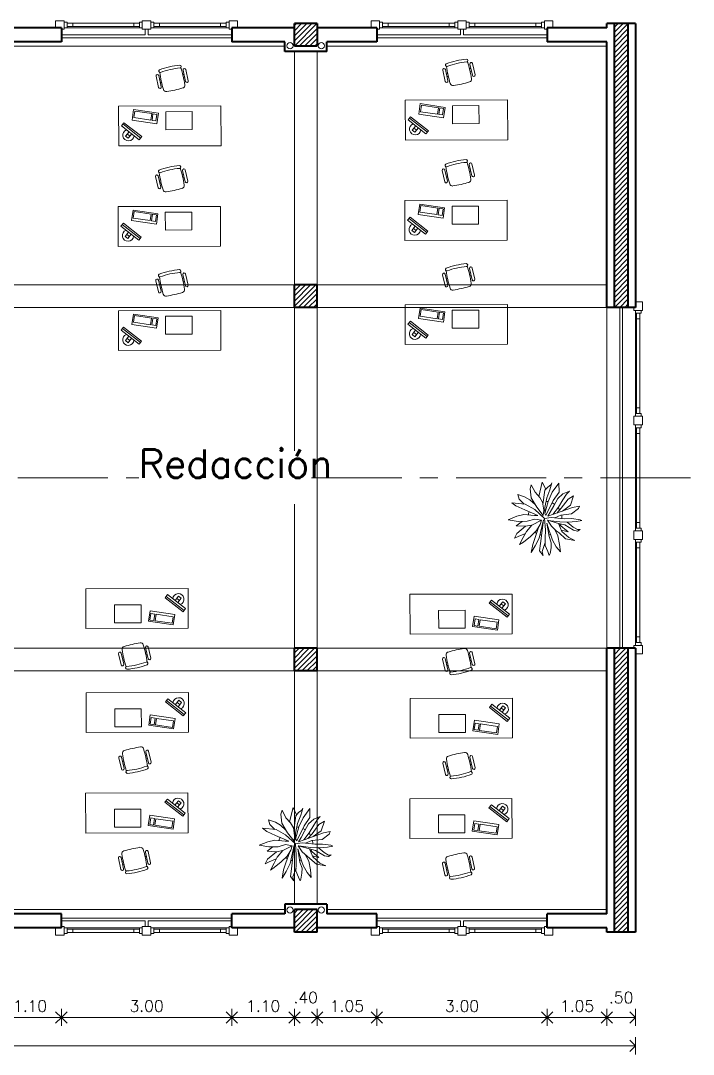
# Model space of a CAD drawing. Extents: x 1018 to 1352, y -109 to 175.
# Drawn here: x 1118.85 to 1130.68, y 111.06 to 129.26 of the extents above; entities that cross this region are included whole.
import ezdxf

# ---------------------------------------------------------------- set-up
doc = ezdxf.new("R2010")
doc.units = 0
doc.header["$LTSCALE"] = 0.5
doc.linetypes.add('CENTER', pattern=[50.8, 31.75, -6.35, 6.35, -6.35])
doc.layers.get('0').update_dxf_attribs({"linetype": 'CONTINUOUS'})
doc.layers.get('Defpoints').update_dxf_attribs({"linetype": 'CONTINUOUS'})
for name, color, linetype, lineweight in [('Acotaciones', 9, 'CONTINUOUS', 9), ('Carpintería', 55, 'CONTINUOUS', 20), ('Detalles .05', 243, 'CONTINUOUS', 5), ('Detalles 01', 8, 'CONTINUOUS', 9), ('Equipamiento movil', 33, 'CONTINUOUS', 9), ('Muros corte', 7, 'CONTINUOUS', 40), ('Tratamiento pisos', 251, 'CONTINUOUS', 9), ('Vidrios', 147, 'CONTINUOUS', 13)]:
    doc.layers.add(name, color=color, linetype=linetype, lineweight=lineweight)
doc.styles.add('Texto 2 mm', font='simplex.shx', dxfattribs={"height": 0.2})
doc.styles.add('Texto 5 mm', font='simplex.shx', dxfattribs={"height": 0.5})
doc.dimstyles.new('Primera línea', dxfattribs={"dimscale": 0, "dimtxt": 0.2, "dimasz": 0.2, "dimexe": 0.15, "dimexo": 0, "dimgap": 0.1, "dimtad": 1, "dimzin": 4, "dimdsep": 46, "dimtxsty": 'Texto 2 mm', "dimblk": 'OPEN90', "dimcen": 2.5, "dimclrd": 256, "dimclre": 256, "dimclrt": 256, "dimadec": 0, "dimazin": 0, "dimtfac": 1, "dimtmove": 2, "dimatfit": 3, "dimldrblk": 'OPEN90', "dimfxl": 1, "dimtolj": 1, "dimtzin": 0, "dimlwd": -1, "dimlwe": -1, "dimarcsym": 0})
doc.dimstyles.new('Segunda línea', dxfattribs={"dimscale": 0, "dimtxt": 0.2, "dimasz": 0.2, "dimexe": 0.15, "dimexo": 0.5, "dimgap": 0.1, "dimtad": 1, "dimzin": 4, "dimdsep": 46, "dimtxsty": 'Texto 2 mm', "dimblk": 'OPEN90', "dimcen": 2.5, "dimclrd": 256, "dimclre": 256, "dimclrt": 256, "dimadec": 0, "dimazin": 0, "dimtfac": 1, "dimtmove": 2, "dimatfit": 3, "dimldrblk": 'OPEN90', "dimfxl": 1, "dimtolj": 1, "dimtzin": 0, "dimlwd": -1, "dimlwe": -1, "dimarcsym": 0})
pattern_1 = [(45, (2.81977, 1.001066), (-0.0449012806, 0.0449012806), [])]

# ---------------------------------------------------------------- blocks, each defined once
blk = doc.blocks.new('_Open90')
at = {"color": 0, "linetype": 'ByBlock', "lineweight": -2}
for p, q in [((0, 0), (-1, 0)), ((-0.5, 0.5), (0, 0)), ((0, 0), (-0.5, -0.5))]:
    blk.add_line(p, q, dxfattribs=at)
blk = doc.blocks.new('*D258')
at = {"layer": 'Acotaciones', "transparency": 16777216}
for p, q in [((1118.465, 111.856), (1118.465, 111.556)), ((1119.565, 111.856), (1119.565, 111.556)), ((1118.665, 111.706), (1119.365, 111.706))]:
    blk.add_line(p, q, dxfattribs=at)
at = {"layer": 'Defpoints', "color": 0, "transparency": 16777216}
for p in [(1118.465, 111.856), (1119.565, 111.856), (1119.565, 111.706)]:
    blk.add_point(p, dxfattribs=at)
at = {"layer": 'Acotaciones', "transparency": 16777216, "xscale": 0.2, "yscale": 0.2, "zscale": 0.2, "rotation": 180}
blk.add_blockref('_Open90', (1118.465, 111.706), dxfattribs=at)
at = {"layer": 'Acotaciones', "transparency": 16777216, "xscale": 0.2, "yscale": 0.2, "zscale": 0.2}
blk.add_blockref('_Open90', (1119.565, 111.706), dxfattribs=at)
at = {"layer": 'Acotaciones', "transparency": 16777216, "insert": (1119.015, 111.906), "char_height": 0.2, "attachment_point": 5, "style": 'Texto 2 mm'}
blk.add_mtext('\\A1;1.10', dxfattribs=at)
blk = doc.blocks.new('*D259')
at = {"layer": 'Acotaciones', "transparency": 16777216}
for p, q in [((1119.565, 111.856), (1119.565, 111.556)), ((1122.565, 111.856), (1122.565, 111.556)), ((1119.765, 111.706), (1122.365, 111.706))]:
    blk.add_line(p, q, dxfattribs=at)
at = {"layer": 'Defpoints', "color": 0, "transparency": 16777216}
for p in [(1119.565, 111.856), (1122.565, 111.856), (1122.565, 111.706)]:
    blk.add_point(p, dxfattribs=at)
at = {"layer": 'Acotaciones', "transparency": 16777216, "xscale": 0.2, "yscale": 0.2, "zscale": 0.2, "rotation": 180}
blk.add_blockref('_Open90', (1119.565, 111.706), dxfattribs=at)
at = {"layer": 'Acotaciones', "transparency": 16777216, "xscale": 0.2, "yscale": 0.2, "zscale": 0.2}
blk.add_blockref('_Open90', (1122.565, 111.706), dxfattribs=at)
at = {"layer": 'Acotaciones', "transparency": 16777216, "insert": (1121.065, 111.906), "char_height": 0.2, "attachment_point": 5, "style": 'Texto 2 mm'}
blk.add_mtext('\\A1;3.00', dxfattribs=at)
blk = doc.blocks.new('*D260')
at = {"layer": 'Acotaciones', "transparency": 16777216}
for p, q in [((1122.565, 111.856), (1122.565, 111.556)), ((1123.665, 111.856), (1123.665, 111.556)), ((1122.765, 111.706), (1123.465, 111.706))]:
    blk.add_line(p, q, dxfattribs=at)
at = {"layer": 'Defpoints', "color": 0, "transparency": 16777216}
for p in [(1122.565, 111.856), (1123.665, 111.856), (1123.665, 111.706)]:
    blk.add_point(p, dxfattribs=at)
at = {"layer": 'Acotaciones', "transparency": 16777216, "xscale": 0.2, "yscale": 0.2, "zscale": 0.2, "rotation": 180}
blk.add_blockref('_Open90', (1122.565, 111.706), dxfattribs=at)
at = {"layer": 'Acotaciones', "transparency": 16777216, "xscale": 0.2, "yscale": 0.2, "zscale": 0.2}
blk.add_blockref('_Open90', (1123.665, 111.706), dxfattribs=at)
at = {"layer": 'Acotaciones', "transparency": 16777216, "insert": (1123.115, 111.906), "char_height": 0.2, "attachment_point": 5, "style": 'Texto 2 mm'}
blk.add_mtext('\\A1;1.10', dxfattribs=at)
blk = doc.blocks.new('*D261')
at = {"layer": 'Acotaciones', "transparency": 16777216}
for p, q in [((1124.065, 111.856), (1124.065, 111.556)), ((1125.115, 111.856), (1125.115, 111.556)), ((1124.265, 111.706), (1124.915, 111.706))]:
    blk.add_line(p, q, dxfattribs=at)
at = {"layer": 'Defpoints', "color": 0, "transparency": 16777216}
for p in [(1124.065, 111.856), (1125.115, 111.856), (1125.115, 111.706)]:
    blk.add_point(p, dxfattribs=at)
at = {"layer": 'Acotaciones', "transparency": 16777216, "xscale": 0.2, "yscale": 0.2, "zscale": 0.2, "rotation": 180}
blk.add_blockref('_Open90', (1124.065, 111.706), dxfattribs=at)
at = {"layer": 'Acotaciones', "transparency": 16777216, "xscale": 0.2, "yscale": 0.2, "zscale": 0.2}
blk.add_blockref('_Open90', (1125.115, 111.706), dxfattribs=at)
at = {"layer": 'Acotaciones', "transparency": 16777216, "insert": (1124.59, 111.906), "char_height": 0.2, "attachment_point": 5, "style": 'Texto 2 mm'}
blk.add_mtext('\\A1;1.05', dxfattribs=at)
blk = doc.blocks.new('*D262')
at = {"layer": 'Acotaciones', "transparency": 16777216}
for p, q in [((1125.115, 111.856), (1125.115, 111.556)), ((1128.115, 111.856), (1128.115, 111.556)), ((1125.315, 111.706), (1127.915, 111.706))]:
    blk.add_line(p, q, dxfattribs=at)
at = {"layer": 'Defpoints', "color": 0, "transparency": 16777216}
for p in [(1125.115, 111.856), (1128.115, 111.856), (1128.115, 111.706)]:
    blk.add_point(p, dxfattribs=at)
at = {"layer": 'Acotaciones', "transparency": 16777216, "xscale": 0.2, "yscale": 0.2, "zscale": 0.2, "rotation": 180}
blk.add_blockref('_Open90', (1125.115, 111.706), dxfattribs=at)
at = {"layer": 'Acotaciones', "transparency": 16777216, "xscale": 0.2, "yscale": 0.2, "zscale": 0.2}
blk.add_blockref('_Open90', (1128.115, 111.706), dxfattribs=at)
at = {"layer": 'Acotaciones', "transparency": 16777216, "insert": (1126.615, 111.906), "char_height": 0.2, "attachment_point": 5, "style": 'Texto 2 mm'}
blk.add_mtext('\\A1;3.00', dxfattribs=at)
blk = doc.blocks.new('*D263')
at = {"layer": 'Acotaciones', "transparency": 16777216}
for p, q in [((1128.115, 111.856), (1128.115, 111.556)), ((1129.165, 111.856), (1129.165, 111.556)), ((1128.315, 111.706), (1128.965, 111.706))]:
    blk.add_line(p, q, dxfattribs=at)
at = {"layer": 'Defpoints', "color": 0, "transparency": 16777216}
for p in [(1128.115, 111.856), (1129.165, 111.856), (1129.165, 111.706)]:
    blk.add_point(p, dxfattribs=at)
at = {"layer": 'Acotaciones', "transparency": 16777216, "xscale": 0.2, "yscale": 0.2, "zscale": 0.2, "rotation": 180}
blk.add_blockref('_Open90', (1128.115, 111.706), dxfattribs=at)
at = {"layer": 'Acotaciones', "transparency": 16777216, "xscale": 0.2, "yscale": 0.2, "zscale": 0.2}
blk.add_blockref('_Open90', (1129.165, 111.706), dxfattribs=at)
at = {"layer": 'Acotaciones', "transparency": 16777216, "insert": (1128.64, 111.906), "char_height": 0.2, "attachment_point": 5, "style": 'Texto 2 mm'}
blk.add_mtext('\\A1;1.05', dxfattribs=at)
blk = doc.blocks.new('*D264')
at = {"layer": 'Acotaciones', "transparency": 16777216}
for p, q in [((1093.665, 111.356), (1093.665, 111.056)), ((1093.865, 111.206), (1129.465, 111.206)), ((1129.665, 111.356), (1129.665, 111.056))]:
    blk.add_line(p, q, dxfattribs=at)
at = {"layer": 'Defpoints', "color": 0, "transparency": 16777216}
for p in [(1093.665, 111.856), (1129.665, 111.856), (1129.665, 111.206)]:
    blk.add_point(p, dxfattribs=at)
at = {"layer": 'Acotaciones', "transparency": 16777216, "xscale": 0.2, "yscale": 0.2, "zscale": 0.2, "rotation": 180}
blk.add_blockref('_Open90', (1093.665, 111.206), dxfattribs=at)
at = {"layer": 'Acotaciones', "transparency": 16777216, "xscale": 0.2, "yscale": 0.2, "zscale": 0.2}
blk.add_blockref('_Open90', (1129.665, 111.206), dxfattribs=at)
at = {"layer": 'Acotaciones', "transparency": 16777216, "insert": (1111.665, 111.406), "char_height": 0.2, "attachment_point": 5, "style": 'Texto 2 mm'}
blk.add_mtext('\\A1;36.00', dxfattribs=at)
blk = doc.blocks.new('RECTANG')
for p, q in [((1, 1), (0, 1)), ((0, 1), (0, 0)), ((1, 0), (1, 1)), ((0, 0), (1, 0))]:
    blk.add_line(p, q)
blk = doc.blocks.new('KEYBOARD', base_point=(60, 294))
for p, xscale, yscale, zscale in [((60, 294), 19, 8, 19), ((61, 295), 13, 5, 13), ((75, 295), 3, 5, 3)]:
    blk.add_blockref('RECTANG', p, dxfattribs=dict(xscale=xscale, yscale=yscale, zscale=zscale))
blk = doc.blocks.new('Silla 1')
at = {"layer": 'Equipamiento movil'}
for p, q in [((-0.113, 0.266), (0.03, 0.409)), ((0.064, 0.375), (-0.079, 0.232)), ((-0.025, 0.286), (-0.009, 0.269)), ((0.01, 0.321), (0.027, 0.305)), ((0.232, -0.079), (0.375, 0.064)), ((0.409, 0.03), (0.266, -0.113)), ((0.305, 0.027), (0.321, 0.01)), ((0.269, -0.009), (0.286, -0.025))]:
    blk.add_line(p, q, dxfattribs=at)
for centre, radius, start, end in [((1.406, -1.127), 1.988, 130.2245, 139.1817), ((0.047, 0.392), 0.0242, 315, 135), ((0.147, 0.396), 0.0255, 61.3631, 224.3749), ((-0.654, -0.654), 1.296, 37.1584, 52.8416), ((-0.651, -0.651), 1.342, 37.131, 52.869), ((-0.096, 0.249), 0.0242, 135, 315), ((-0.061, 0.139), 0.0505, 139.1817, 220.8183), ((1.406, 1.406), 1.988, 220.8183, 229.1817), ((-1.127, 1.406), 1.988, 310.8183, 319.7755), ((0.392, 0.047), 0.0242, 315, 135), ((0.396, 0.147), 0.0255, 225.6251, 28.6369), ((0.139, -0.061), 0.0505, 229.1817, 310.8183), ((0.249, -0.096), 0.0242, 135, 315)]:
    blk.add_arc(centre, radius, start, end, dxfattribs=at)
blk = doc.blocks.new('Planta 1')
for p, q in [((-0.233, 0.595), (-0.254, 0.525)), ((-0.166, 0.461), (-0.233, 0.595)), ((-0.039, 0.64), (-0.099, 0.388)), ((0.024, 0.515), (-0.039, 0.64)), ((0.009, 0.498), (0.057, 0.553)), ((0.057, 0.553), (0.113, 0.595)), ((0.132, 0.627), (0.097, 0.506)), ((0.113, 0.595), (0.132, 0.627)), ((0.137, 0.461), (0.254, 0.622)), ((0.254, 0.622), (0.257, 0.466)), ((-0.35, 0.384), (-0.47, 0.424)), ((-0.47, 0.424), (-0.446, 0.342)), ((-0.259, 0.329), (-0.35, 0.384)), ((-0.254, 0.525), (-0.236, 0.364)), ((-0.236, 0.364), (-0.134, 0.198)), ((-0.084, 0.372), (-0.166, 0.461)), ((-0.033, 0.287), (-0.084, 0.372)), ((-0.027, 0.244), (0.009, 0.498)), ((0.097, 0.506), (0.041, 0.362)), ((0.063, 0.299), (0.137, 0.461)), ((0.257, 0.466), (0.156, 0.317)), ((0.326, 0.436), (0.233, 0.354)), ((0.438, 0.481), (0.326, 0.436)), ((0.326, 0.329), (0.387, 0.426)), ((0.387, 0.426), (0.438, 0.481)), ((0.512, 0.401), (0.416, 0.342)), ((0.456, 0.232), (0.512, 0.401)), ((-0.337, 0.252), (-0.574, 0.277)), ((-0.574, 0.277), (-0.502, 0.222)), ((-0.502, 0.222), (-0.345, 0.15)), ((-0.446, 0.342), (-0.358, 0.254)), ((-0.172, 0.158), (-0.337, 0.252)), ((-0.164, 0.246), (-0.259, 0.329)), ((-0.134, 0.198), (-0.021, 0.051)), ((-0.012, 0.145), (-0.033, 0.287)), ((0.041, 0.362), (0.004, 0.193)), ((0.004, 0.087), (0.063, 0.299)), ((0.004, 0.193), (0.004, 0.087)), ((0.156, 0.317), (0.026, 0.055)), ((0.164, 0.225), (0.102, 0.113)), ((0.149, 0.072), (0.246, 0.198)), ((0.233, 0.354), (0.164, 0.225)), ((0.246, 0.198), (0.326, 0.329)), ((0.496, 0.195), (0.257, 0.111)), ((0.416, 0.342), (0.297, 0.18)), ((0.315, 0.131), (0.456, 0.232)), ((0.616, 0.217), (0.496, 0.195)), ((0.597, 0.173), (0.616, 0.217)), ((-0.483, 0.039), (-0.637, -0.021)), ((-0.361, 0.068), (-0.483, 0.039)), ((-0.177, 0.051), (-0.361, 0.068)), ((-0.345, 0.15), (-0.116, 0.05)), ((-0.116, 0.05), (-0.177, 0.051)), ((0.002, 0.002), (-0.172, 0.158)), ((-0.021, 0.051), (-0.012, 0.145)), ((0.002, 0.002), (0.121, 0.019)), ((0.017, -0.2), (0.002, 0.002)), ((0.026, 0.055), (0.004, 0.087)), ((0.102, 0.113), (0.058, 0.039)), ((0.257, 0.111), (0.058, 0.039)), ((0.121, 0.019), (0.347, -0.006)), ((0.182, 0.012), (0.291, 0.061)), ((0.297, 0.18), (0.22, 0.096)), ((0.291, 0.061), (0.475, 0.081)), ((0.475, 0.081), (0.597, 0.173)), ((-0.637, -0.021), (-0.464, -0.053)), ((-0.394, -0.051), (-0.496, -0.128)), ((-0.496, -0.128), (-0.331, -0.138)), ((-0.331, -0.138), (-0.486, -0.267)), ((-0.464, -0.053), (-0.302, -0.048)), ((-0.331, -0.138), (-0.22, -0.115)), ((-0.22, -0.115), (-0.318, -0.232)), ((-0.302, -0.048), (-0.172, -0.011)), ((-0.053, -0.03), (-0.22, -0.115)), ((-0.172, -0.011), (-0.053, -0.03)), ((-0.097, -0.141), (-0.164, -0.334)), ((-0.142, -0.212), (-0.076, -0.108)), ((-0.092, -0.346), (-0.019, -0.022)), ((-0.076, -0.108), (-0.053, -0.03)), ((-0.068, -0.438), (-0.019, -0.022)), ((0.043, -0.084), (0.081, -0.319)), ((0.084, -0.22), (0.043, -0.084)), ((0.051, -0.031), (0.249, -0.086)), ((0.124, -0.138), (0.051, -0.031)), ((0.27, -0.061), (0.062, -0.034)), ((0.209, -0.215), (0.124, -0.138)), ((0.249, -0.086), (0.307, -0.227)), ((0.358, -0.113), (0.249, -0.086)), ((0.257, -0.103), (0.416, -0.237)), ((0.414, -0.066), (0.27, -0.061)), ((0.347, -0.006), (0.48, -0.001)), ((0.512, -0.207), (0.358, -0.113)), ((0.401, -0.065), (0.507, -0.153)), ((0.566, -0.056), (0.414, -0.066)), ((0.48, -0.001), (0.627, -0.023)), ((0.507, -0.153), (0.584, -0.195)), ((0.659, -0.036), (0.566, -0.056)), ((0.627, -0.023), (0.659, -0.036)), ((-0.486, -0.267), (-0.528, -0.349)), ((-0.528, -0.349), (-0.462, -0.317)), ((-0.462, -0.317), (-0.334, -0.262)), ((-0.374, -0.336), (-0.438, -0.461)), ((-0.318, -0.232), (-0.374, -0.336)), ((-0.369, -0.416), (-0.246, -0.317)), ((-0.246, -0.317), (-0.142, -0.212)), ((-0.164, -0.334), (-0.206, -0.458)), ((-0.161, -0.483), (-0.092, -0.346)), ((0.012, -0.475), (0.015, -0.354)), ((0.015, -0.354), (0.017, -0.2)), ((0.081, -0.319), (0.121, -0.428)), ((0.11, -0.294), (0.084, -0.22)), ((0.14, -0.379), (0.11, -0.294)), ((0.174, -0.184), (0.238, -0.304)), ((0.259, -0.254), (0.209, -0.215)), ((0.238, -0.304), (0.265, -0.456)), ((0.371, -0.356), (0.259, -0.254)), ((0.416, -0.237), (0.299, -0.208)), ((0.307, -0.227), (0.43, -0.336)), ((0.536, -0.386), (0.371, -0.356)), ((0.43, -0.336), (0.536, -0.386)), ((0.584, -0.222), (0.512, -0.207)), ((0.584, -0.195), (0.629, -0.192)), ((0.629, -0.192), (0.584, -0.222)), ((-0.438, -0.461), (-0.369, -0.416)), ((-0.206, -0.458), (-0.233, -0.6)), ((-0.233, -0.6), (-0.161, -0.483)), ((-0.086, -0.572), (-0.068, -0.438)), ((0.013, -0.425), (-0.041, -0.58)), ((0.057, -0.582), (0.012, -0.475)), ((0.116, -0.515), (0.1, -0.617)), ((0.121, -0.428), (0.116, -0.515)), ((0.209, -0.5), (0.14, -0.379)), ((0.281, -0.59), (0.209, -0.5)), ((0.265, -0.456), (0.281, -0.59)), ((-0.023, -0.649), (-0.086, -0.572)), ((-0.041, -0.58), (-0.023, -0.649)), ((0.084, -0.649), (0.057, -0.582)), ((0.1, -0.617), (0.084, -0.649))]:
    blk.add_line(p, q)
at = {"layer": 'Detalles .05'}
for start, end in [(125.0386, 125.0807), (79.6774, 86.207), (55.7777, 65.1238), (29.6412, 39.1255), (157.2574, 168.4231), (359.4429, 11.7162), (335.4998, 341.0401), (233.5733, 240.8096), (253.2847, 258.683), (283.2227, 289.1148), (309.5647, 313.1025)]:
    blk.add_arc((0.008, 0.001), 0.3, start, end, dxfattribs=at)

msp = doc.modelspace()

# ---------------------------------------------------------------- hatches: boundary and pattern name
at = {"layer": 'Detalles 01'}
h = msp.add_hatch(dxfattribs=at)
h.set_pattern_fill('ANSI31', color=256, scale=0.02, style=0)
h.set_pattern_definition(pattern_1)
h.paths.add_polyline_path([(1124.065, 129.206), (1123.665, 129.206), (1123.665, 128.806), (1124.065, 128.806)])
h = msp.add_hatch(dxfattribs=at)
h.set_pattern_fill('ANSI31', color=256, scale=0.02, style=0)
h.set_pattern_definition(pattern_1)
h.paths.add_polyline_path([(1129.295, 124.206), (1129.535, 124.206), (1129.535, 129.206), (1129.295, 129.206)])
h = msp.add_hatch(dxfattribs=at)
h.set_pattern_fill('ANSI31', color=256, scale=0.02, style=0)
h.set_pattern_definition(pattern_1)
h.paths.add_polyline_path([(1123.665, 124.206), (1124.065, 124.206), (1124.065, 124.606), (1123.665, 124.606)])
h = msp.add_hatch(dxfattribs=at)
h.set_pattern_fill('ANSI31', color=256, scale=0.02, style=0)
h.set_pattern_definition(pattern_1)
h.paths.add_polyline_path([(1123.665, 118.206), (1123.665, 117.806), (1124.065, 117.806), (1124.065, 118.206)])
h = msp.add_hatch(dxfattribs=at)
h.set_pattern_fill('ANSI31', color=256, scale=0.02, style=0)
h.set_pattern_definition(pattern_1)
h.paths.add_polyline_path([(1129.535, 118.206), (1129.295, 118.206), (1129.295, 113.206), (1129.535, 113.206)])
h = msp.add_hatch(dxfattribs=at)
h.set_pattern_fill('ANSI31', color=256, scale=0.02, style=0)
h.set_pattern_definition(pattern_1)
h.paths.add_polyline_path([(1123.665, 113.206), (1124.065, 113.206), (1124.065, 113.606), (1123.665, 113.606)])

# ---------------------------------------------------------------- linework, layer by layer
at = {"layer": 'Acotaciones'}
for p, q in [((1123.665, 111.706), (1123.765, 111.806)), ((1124.065, 111.706), (1123.965, 111.806)), ((1129.165, 111.706), (1129.265, 111.806)), ((1129.665, 111.706), (1129.565, 111.806)), ((1129.665, 111.856), (1129.665, 111.556)), ((1123.665, 111.706), (1124.065, 111.706)), ((1123.765, 111.606), (1123.665, 111.706)), ((1123.965, 111.606), (1124.065, 111.706)), ((1129.165, 111.706), (1129.665, 111.706)), ((1129.265, 111.606), (1129.165, 111.706)), ((1129.565, 111.606), (1129.665, 111.706))]:
    msp.add_line(p, q, dxfattribs=at)
at = {"layer": 'Carpintería'}
for p, q in [((1119.615, 129.256), (1119.465, 129.256)), ((1119.465, 129.256), (1119.465, 129.131)), ((1119.615, 129.256), (1119.615, 129.106)), ((1119.615, 129.231), (1119.665, 129.231)), ((1119.665, 129.231), (1119.665, 129.131)), ((1120.99, 129.231), (1120.94, 129.231)), ((1120.94, 129.131), (1120.94, 129.231)), ((1121.14, 129.256), (1120.99, 129.256)), ((1120.99, 129.256), (1120.99, 129.106)), ((1121.14, 129.256), (1121.14, 129.106)), ((1121.14, 129.231), (1121.19, 129.231)), ((1121.19, 129.231), (1121.19, 129.131)), ((1122.465, 129.231), (1122.465, 129.131)), ((1122.515, 129.231), (1122.465, 129.231)), ((1122.515, 129.256), (1122.515, 129.106)), ((1122.515, 129.256), (1122.665, 129.256)), ((1122.665, 129.256), (1122.665, 129.131)), ((1125.165, 129.256), (1125.015, 129.256)), ((1125.015, 129.256), (1125.015, 129.131)), ((1125.165, 129.256), (1125.165, 129.106)), ((1125.165, 129.231), (1125.215, 129.231)), ((1125.215, 129.231), (1125.215, 129.131)), ((1126.54, 129.231), (1126.49, 129.231)), ((1126.49, 129.131), (1126.49, 129.231)), ((1126.69, 129.256), (1126.54, 129.256)), ((1126.54, 129.256), (1126.54, 129.106)), ((1126.69, 129.256), (1126.69, 129.106)), ((1126.69, 129.231), (1126.74, 129.231)), ((1126.74, 129.231), (1126.74, 129.131)), ((1128.015, 129.231), (1128.015, 129.131)), ((1128.065, 129.231), (1128.015, 129.231)), ((1128.065, 129.256), (1128.065, 129.106)), ((1128.065, 129.256), (1128.215, 129.256)), ((1128.215, 129.256), (1128.215, 129.131)), ((1119.615, 129.106), (1119.565, 129.106)), ((1119.665, 129.131), (1119.615, 129.131)), ((1119.665, 129.211), (1120.94, 129.211)), ((1119.665, 129.151), (1120.94, 129.151)), ((1119.765, 129.211), (1119.765, 129.151)), ((1120.84, 129.211), (1120.84, 129.151)), ((1120.94, 129.131), (1120.99, 129.131)), ((1121.14, 129.106), (1120.99, 129.106)), ((1121.19, 129.131), (1121.14, 129.131)), ((1121.19, 129.211), (1122.465, 129.211)), ((1121.19, 129.151), (1122.465, 129.151)), ((1121.29, 129.211), (1121.29, 129.151)), ((1122.365, 129.211), (1122.365, 129.151)), ((1122.465, 129.131), (1122.515, 129.131)), ((1122.515, 129.106), (1122.565, 129.106)), ((1125.165, 129.106), (1125.115, 129.106)), ((1125.215, 129.131), (1125.165, 129.131)), ((1125.215, 129.211), (1126.49, 129.211)), ((1125.215, 129.151), (1126.49, 129.151)), ((1125.315, 129.211), (1125.315, 129.151)), ((1126.39, 129.211), (1126.39, 129.151)), ((1126.49, 129.131), (1126.54, 129.131)), ((1126.69, 129.106), (1126.54, 129.106)), ((1126.74, 129.131), (1126.69, 129.131)), ((1126.74, 129.211), (1128.015, 129.211)), ((1126.74, 129.151), (1128.015, 129.151)), ((1126.84, 129.211), (1126.84, 129.151)), ((1127.915, 129.211), (1127.915, 129.151)), ((1128.015, 129.131), (1128.065, 129.131)), ((1128.065, 129.106), (1128.115, 129.106)), ((1129.79, 124.306), (1129.665, 124.306)), ((1129.79, 124.306), (1129.79, 124.156)), ((1129.64, 124.206), (1129.64, 124.156)), ((1129.79, 124.156), (1129.64, 124.156)), ((1129.665, 124.156), (1129.665, 124.106)), ((1129.765, 124.156), (1129.765, 124.106)), ((1129.765, 124.106), (1129.665, 124.106)), ((1129.685, 122.34), (1129.685, 124.106)), ((1129.745, 124.006), (1129.685, 124.006)), ((1129.745, 122.34), (1129.745, 124.106)), ((1129.665, 122.29), (1129.665, 122.34)), ((1129.665, 122.34), (1129.765, 122.34)), ((1129.685, 122.44), (1129.745, 122.44)), ((1129.765, 122.34), (1129.765, 122.29)), ((1129.64, 122.29), (1129.64, 122.14)), ((1129.64, 122.29), (1129.79, 122.29)), ((1129.64, 122.14), (1129.79, 122.14)), ((1129.665, 122.14), (1129.665, 122.09)), ((1129.765, 122.14), (1129.765, 122.09)), ((1129.79, 122.29), (1129.79, 122.14)), ((1129.765, 122.09), (1129.665, 122.09)), ((1129.685, 120.323), (1129.685, 122.09)), ((1129.745, 121.99), (1129.685, 121.99)), ((1129.745, 120.323), (1129.745, 122.09)), ((1129.665, 120.273), (1129.665, 120.323)), ((1129.665, 120.323), (1129.765, 120.323)), ((1129.685, 120.423), (1129.745, 120.423)), ((1129.765, 120.323), (1129.765, 120.273)), ((1129.64, 120.273), (1129.64, 120.123)), ((1129.64, 120.273), (1129.79, 120.273)), ((1129.64, 120.123), (1129.79, 120.123)), ((1129.665, 120.123), (1129.665, 120.073)), ((1129.765, 120.123), (1129.765, 120.073)), ((1129.79, 120.273), (1129.79, 120.123)), ((1129.765, 120.073), (1129.665, 120.073)), ((1129.685, 118.306), (1129.685, 120.073)), ((1129.745, 119.973), (1129.685, 119.973)), ((1129.745, 118.306), (1129.745, 120.073)), ((1129.665, 118.256), (1129.665, 118.306)), ((1129.665, 118.306), (1129.765, 118.306)), ((1129.685, 118.406), (1129.745, 118.406)), ((1129.765, 118.306), (1129.765, 118.256)), ((1129.79, 118.256), (1129.64, 118.256)), ((1129.64, 118.256), (1129.64, 118.206)), ((1129.79, 118.256), (1129.79, 118.106)), ((1129.79, 118.106), (1129.665, 118.106)), ((1119.465, 113.156), (1119.465, 113.281)), ((1119.615, 113.306), (1119.565, 113.306)), ((1119.615, 113.156), (1119.615, 113.306)), ((1119.665, 113.281), (1119.615, 113.281)), ((1119.665, 113.181), (1119.665, 113.281)), ((1119.665, 113.261), (1120.94, 113.261)), ((1119.765, 113.201), (1119.765, 113.261)), ((1120.84, 113.201), (1120.84, 113.261)), ((1120.94, 113.281), (1120.94, 113.181)), ((1120.94, 113.281), (1120.99, 113.281)), ((1121.14, 113.306), (1120.99, 113.306)), ((1120.99, 113.156), (1120.99, 113.306)), ((1121.14, 113.156), (1121.14, 113.306)), ((1121.19, 113.281), (1121.14, 113.281)), ((1121.19, 113.181), (1121.19, 113.281)), ((1121.19, 113.261), (1122.465, 113.261)), ((1121.29, 113.201), (1121.29, 113.261)), ((1122.365, 113.201), (1122.365, 113.261)), ((1122.465, 113.181), (1122.465, 113.281)), ((1122.465, 113.281), (1122.515, 113.281)), ((1122.515, 113.156), (1122.515, 113.306)), ((1122.515, 113.306), (1122.565, 113.306)), ((1122.665, 113.156), (1122.665, 113.281)), ((1125.015, 113.156), (1125.015, 113.281)), ((1125.165, 113.306), (1125.115, 113.306)), ((1125.165, 113.156), (1125.165, 113.306)), ((1125.215, 113.281), (1125.165, 113.281)), ((1125.215, 113.181), (1125.215, 113.281)), ((1125.215, 113.261), (1126.49, 113.261)), ((1125.315, 113.201), (1125.315, 113.261)), ((1126.39, 113.201), (1126.39, 113.261)), ((1126.49, 113.281), (1126.49, 113.181)), ((1126.49, 113.281), (1126.54, 113.281)), ((1126.69, 113.306), (1126.54, 113.306)), ((1126.54, 113.156), (1126.54, 113.306)), ((1126.69, 113.156), (1126.69, 113.306)), ((1126.74, 113.281), (1126.69, 113.281)), ((1126.74, 113.181), (1126.74, 113.281)), ((1126.74, 113.261), (1128.015, 113.261)), ((1126.84, 113.201), (1126.84, 113.261)), ((1127.915, 113.201), (1127.915, 113.261)), ((1128.015, 113.181), (1128.015, 113.281)), ((1128.015, 113.281), (1128.065, 113.281)), ((1128.065, 113.156), (1128.065, 113.306)), ((1128.065, 113.306), (1128.115, 113.306)), ((1128.215, 113.156), (1128.215, 113.281)), ((1119.615, 113.156), (1119.465, 113.156)), ((1119.615, 113.181), (1119.665, 113.181)), ((1119.665, 113.201), (1120.94, 113.201)), ((1120.99, 113.181), (1120.94, 113.181)), ((1121.14, 113.156), (1120.99, 113.156)), ((1121.14, 113.181), (1121.19, 113.181)), ((1121.19, 113.201), (1122.465, 113.201)), ((1122.515, 113.181), (1122.465, 113.181)), ((1122.515, 113.156), (1122.665, 113.156)), ((1125.165, 113.156), (1125.015, 113.156)), ((1125.165, 113.181), (1125.215, 113.181)), ((1125.215, 113.201), (1126.49, 113.201)), ((1126.54, 113.181), (1126.49, 113.181)), ((1126.69, 113.156), (1126.54, 113.156)), ((1126.69, 113.181), (1126.74, 113.181)), ((1126.74, 113.201), (1128.015, 113.201)), ((1128.065, 113.181), (1128.015, 113.181)), ((1128.065, 113.156), (1128.215, 113.156))]:
    msp.add_line(p, q, dxfattribs=at)
at = {"layer": 'Detalles 01'}
for p, q in [((1120.94, 129.131), (1119.665, 129.131)), ((1121.04, 129.106), (1121.04, 129.006)), ((1121.09, 129.106), (1121.09, 129.006)), ((1122.465, 129.131), (1121.19, 129.131)), ((1126.49, 129.131), (1125.215, 129.131)), ((1126.59, 129.106), (1126.59, 129.006)), ((1126.64, 129.106), (1126.64, 129.006)), ((1128.015, 129.131), (1126.74, 129.131)), ((1121.04, 129.006), (1119.565, 129.006)), ((1122.565, 128.956), (1119.565, 128.956)), ((1122.565, 129.006), (1121.09, 129.006)), ((1126.59, 129.006), (1125.115, 129.006)), ((1128.115, 128.956), (1125.115, 128.956)), ((1128.115, 129.006), (1126.64, 129.006)), ((1129.39, 124.206), (1129.39, 118.206)), ((1129.44, 124.206), (1129.44, 118.206)), ((1129.665, 124.106), (1129.665, 122.34)), ((1129.665, 122.09), (1129.665, 120.323)), ((1129.665, 120.073), (1129.665, 118.306)), ((1122.565, 113.456), (1119.565, 113.456)), ((1121.04, 113.406), (1119.565, 113.406)), ((1121.04, 113.306), (1121.04, 113.406)), ((1122.565, 113.406), (1121.09, 113.406)), ((1121.09, 113.306), (1121.09, 113.406)), ((1128.115, 113.456), (1125.115, 113.456)), ((1126.59, 113.406), (1125.115, 113.406)), ((1126.59, 113.306), (1126.59, 113.406)), ((1128.115, 113.406), (1126.64, 113.406)), ((1126.64, 113.306), (1126.64, 113.406)), ((1120.94, 113.281), (1119.665, 113.281)), ((1122.465, 113.281), (1121.19, 113.281)), ((1126.49, 113.281), (1125.215, 113.281)), ((1128.015, 113.281), (1126.74, 113.281))]:
    msp.add_line(p, q, dxfattribs=at)
at = {"layer": 'Detalles 01', "linetype": 'CENTER', "ltscale": 0.1}
for p, q in [((1111.178, 121.206), (1120.927, 121.206)), ((1123.969, 121.206), (1130.684, 121.206))]:
    msp.add_line(p, q, dxfattribs=at)
at = {"layer": 'Detalles 01'}
for centre in [(1123.59, 128.814), (1124.141, 128.814), (1123.59, 113.598), (1124.141, 113.598)]:
    msp.add_circle(centre, 0.055, dxfattribs=at)
at = {"layer": 'Equipamiento movil'}
for p, q in [((1127.417, 127.86), (1125.617, 127.855)), ((1125.617, 127.855), (1125.619, 127.155)), ((1127.419, 127.16), (1127.417, 127.86)), ((1122.373, 127.755), (1120.573, 127.75)), ((1120.573, 127.75), (1120.575, 127.05)), ((1121.403, 127.653), (1121.868, 127.655)), ((1121.403, 127.337), (1121.403, 127.653)), ((1121.868, 127.655), (1121.869, 127.338)), ((1122.375, 127.055), (1122.373, 127.755)), ((1126.447, 127.759), (1126.913, 127.76)), ((1126.448, 127.442), (1126.447, 127.759)), ((1126.913, 127.76), (1126.914, 127.444)), ((1120.622, 127.405), (1120.665, 127.46)), ((1120.937, 127.159), (1120.622, 127.405)), ((1120.646, 127.437), (1120.961, 127.19)), ((1120.665, 127.46), (1120.98, 127.214)), ((1125.666, 127.51), (1125.71, 127.565)), ((1125.981, 127.264), (1125.666, 127.51)), ((1125.691, 127.542), (1126.006, 127.295)), ((1125.71, 127.565), (1126.025, 127.319)), ((1125.8, 127.406), (1125.74, 127.328)), ((1126.914, 127.444), (1126.448, 127.442)), ((1120.756, 127.3), (1120.695, 127.223)), ((1120.695, 127.223), (1120.742, 127.186)), ((1120.772, 127.224), (1120.725, 127.261)), ((1120.803, 127.263), (1120.742, 127.186)), ((1121.869, 127.338), (1121.403, 127.337)), ((1125.74, 127.328), (1125.787, 127.291)), ((1125.817, 127.329), (1125.769, 127.366)), ((1125.848, 127.369), (1125.787, 127.291)), ((1126.025, 127.319), (1125.981, 127.264)), ((1120.575, 127.05), (1122.375, 127.055)), ((1120.98, 127.214), (1120.937, 127.159)), ((1125.619, 127.155), (1127.419, 127.16)), ((1122.364, 125.987), (1120.564, 125.982)), ((1120.564, 125.982), (1120.566, 125.282)), ((1122.366, 125.287), (1122.364, 125.987)), ((1127.409, 126.093), (1125.609, 126.088)), ((1125.609, 126.088), (1125.611, 125.388)), ((1126.439, 125.991), (1126.904, 125.992)), ((1126.439, 125.675), (1126.439, 125.991)), ((1126.904, 125.992), (1126.905, 125.676)), ((1127.411, 125.393), (1127.409, 126.093)), ((1121.394, 125.886), (1121.86, 125.887)), ((1121.395, 125.569), (1121.394, 125.886)), ((1121.86, 125.887), (1121.861, 125.571)), ((1125.658, 125.743), (1125.701, 125.798)), ((1125.682, 125.774), (1125.997, 125.528)), ((1125.701, 125.798), (1126.016, 125.551)), ((1120.613, 125.637), (1120.656, 125.693)), ((1120.928, 125.391), (1120.613, 125.637)), ((1120.638, 125.669), (1120.953, 125.422)), ((1120.656, 125.693), (1120.971, 125.446)), ((1125.973, 125.496), (1125.658, 125.743)), ((1125.792, 125.638), (1125.731, 125.561)), ((1125.808, 125.562), (1125.761, 125.598)), ((1125.839, 125.601), (1125.778, 125.524)), ((1126.905, 125.676), (1126.439, 125.675)), ((1120.747, 125.533), (1120.686, 125.455)), ((1120.686, 125.455), (1120.734, 125.418)), ((1120.763, 125.456), (1120.716, 125.493)), ((1120.794, 125.496), (1120.734, 125.418)), ((1120.971, 125.446), (1120.928, 125.391)), ((1121.861, 125.571), (1121.395, 125.569)), ((1125.731, 125.561), (1125.778, 125.524)), ((1126.016, 125.551), (1125.973, 125.496)), ((1120.566, 125.282), (1122.366, 125.287)), ((1125.611, 125.388), (1127.411, 125.393)), ((1122.369, 124.155), (1120.569, 124.15)), ((1120.569, 124.15), (1120.571, 123.45)), ((1122.371, 123.455), (1122.369, 124.155)), ((1127.414, 124.26), (1125.614, 124.255)), ((1125.614, 124.255), (1125.616, 123.555)), ((1126.444, 124.158), (1126.909, 124.159)), ((1126.444, 123.842), (1126.444, 124.158)), ((1126.909, 124.159), (1126.91, 123.843)), ((1127.416, 123.56), (1127.414, 124.26)), ((1121.399, 124.053), (1121.865, 124.054)), ((1121.4, 123.737), (1121.399, 124.053)), ((1121.865, 124.054), (1121.866, 123.738)), ((1125.663, 123.91), (1125.706, 123.965)), ((1125.706, 123.965), (1126.021, 123.718)), ((1120.618, 123.805), (1120.661, 123.86)), ((1120.933, 123.558), (1120.618, 123.805)), ((1120.643, 123.836), (1120.958, 123.59)), ((1120.661, 123.86), (1120.976, 123.613)), ((1125.978, 123.663), (1125.663, 123.91)), ((1125.687, 123.941), (1126.002, 123.695)), ((1125.797, 123.805), (1125.736, 123.728)), ((1125.813, 123.729), (1125.766, 123.766)), ((1125.844, 123.768), (1125.783, 123.691)), ((1126.91, 123.843), (1126.444, 123.842)), ((1120.752, 123.7), (1120.691, 123.622)), ((1120.691, 123.622), (1120.739, 123.586)), ((1120.768, 123.623), (1120.721, 123.66)), ((1120.799, 123.663), (1120.739, 123.586)), ((1120.976, 123.613), (1120.933, 123.558)), ((1121.866, 123.738), (1121.4, 123.737)), ((1125.736, 123.728), (1125.783, 123.691)), ((1126.021, 123.718), (1125.978, 123.663)), ((1120.571, 123.45), (1122.371, 123.455)), ((1125.616, 123.555), (1127.416, 123.56)), ((1121.796, 119.259), (1119.996, 119.254)), ((1119.996, 119.254), (1119.998, 118.554)), ((1121.798, 118.559), (1121.796, 119.259)), ((1121.391, 119.095), (1121.434, 119.15)), ((1121.706, 118.849), (1121.391, 119.095)), ((1121.724, 118.872), (1121.409, 119.119)), ((1121.434, 119.15), (1121.749, 118.904)), ((1121.568, 119.046), (1121.628, 119.123)), ((1121.598, 119.085), (1121.646, 119.048)), ((1121.615, 119.009), (1121.675, 119.086)), ((1121.675, 119.086), (1121.628, 119.123)), ((1127.498, 119.161), (1125.698, 119.156)), ((1125.698, 119.156), (1125.7, 118.456)), ((1127.092, 118.998), (1127.136, 119.053)), ((1127.136, 119.053), (1127.451, 118.807)), ((1127.5, 118.461), (1127.498, 119.161)), ((1120.501, 118.971), (1120.967, 118.972)), ((1120.502, 118.654), (1120.501, 118.971)), ((1120.967, 118.972), (1120.968, 118.656)), ((1121.749, 118.904), (1121.706, 118.849)), ((1126.203, 118.873), (1126.669, 118.875)), ((1126.204, 118.557), (1126.203, 118.873)), ((1126.669, 118.875), (1126.67, 118.558)), ((1127.408, 118.751), (1127.092, 118.998)), ((1127.426, 118.775), (1127.111, 119.022)), ((1127.27, 118.948), (1127.33, 119.026)), ((1127.3, 118.988), (1127.348, 118.951)), ((1127.317, 118.911), (1127.377, 118.989)), ((1127.377, 118.989), (1127.33, 119.026)), ((1127.451, 118.807), (1127.408, 118.751)), ((1119.998, 118.554), (1121.798, 118.559)), ((1120.968, 118.656), (1120.502, 118.654)), ((1126.67, 118.558), (1126.204, 118.557)), ((1125.7, 118.456), (1127.5, 118.461)), ((1121.801, 117.426), (1120.001, 117.421)), ((1120.001, 117.421), (1120.003, 116.721)), ((1121.803, 116.726), (1121.801, 117.426)), ((1121.396, 117.262), (1121.439, 117.318)), ((1121.711, 117.016), (1121.396, 117.262)), ((1121.729, 117.04), (1121.414, 117.286)), ((1121.439, 117.318), (1121.754, 117.071)), ((1121.573, 117.213), (1121.633, 117.29)), ((1121.603, 117.252), (1121.651, 117.215)), ((1121.62, 117.176), (1121.68, 117.253)), ((1121.68, 117.253), (1121.633, 117.29)), ((1127.503, 117.329), (1125.703, 117.324)), ((1125.703, 117.324), (1125.705, 116.624)), ((1127.097, 117.165), (1127.141, 117.22)), ((1127.141, 117.22), (1127.456, 116.974)), ((1127.505, 116.629), (1127.503, 117.329)), ((1120.506, 117.138), (1120.972, 117.139)), ((1120.507, 116.821), (1120.506, 117.138)), ((1120.972, 117.139), (1120.973, 116.823)), ((1121.754, 117.071), (1121.711, 117.016)), ((1126.208, 117.04), (1126.674, 117.042)), ((1126.209, 116.724), (1126.208, 117.04)), ((1126.674, 117.042), (1126.675, 116.725)), ((1127.412, 116.919), (1127.097, 117.165)), ((1127.431, 116.942), (1127.116, 117.189)), ((1127.274, 117.115), (1127.335, 117.193)), ((1127.305, 117.155), (1127.353, 117.118)), ((1127.322, 117.079), (1127.382, 117.156)), ((1127.382, 117.156), (1127.335, 117.193)), ((1127.456, 116.974), (1127.412, 116.919)), ((1120.003, 116.721), (1121.803, 116.726)), ((1120.973, 116.823), (1120.507, 116.821)), ((1126.675, 116.725), (1126.209, 116.724)), ((1125.705, 116.624), (1127.505, 116.629)), ((1121.792, 115.658), (1119.992, 115.653)), ((1119.992, 115.653), (1119.994, 114.953)), ((1121.794, 114.958), (1121.792, 115.658)), ((1121.387, 115.495), (1121.43, 115.55)), ((1121.702, 115.248), (1121.387, 115.495)), ((1121.72, 115.272), (1121.405, 115.518)), ((1121.43, 115.55), (1121.745, 115.303)), ((1121.564, 115.445), (1121.624, 115.522)), ((1121.595, 115.484), (1121.642, 115.447)), ((1121.611, 115.408), (1121.672, 115.485)), ((1121.672, 115.485), (1121.624, 115.522)), ((1127.494, 115.561), (1125.694, 115.556)), ((1125.694, 115.556), (1125.696, 114.856)), ((1127.089, 115.397), (1127.132, 115.452)), ((1127.404, 115.151), (1127.089, 115.397)), ((1127.422, 115.175), (1127.107, 115.421)), ((1127.132, 115.452), (1127.447, 115.206)), ((1127.266, 115.348), (1127.326, 115.425)), ((1127.313, 115.311), (1127.374, 115.388)), ((1127.374, 115.388), (1127.326, 115.425)), ((1127.496, 114.861), (1127.494, 115.561)), ((1120.498, 115.37), (1120.963, 115.371)), ((1120.498, 115.054), (1120.498, 115.37)), ((1120.963, 115.371), (1120.964, 115.055)), ((1121.745, 115.303), (1121.702, 115.248)), ((1126.199, 115.273), (1126.665, 115.274)), ((1126.2, 114.956), (1126.199, 115.273)), ((1126.665, 115.274), (1126.666, 114.958)), ((1127.297, 115.387), (1127.344, 115.35)), ((1127.447, 115.206), (1127.404, 115.151)), ((1120.964, 115.055), (1120.498, 115.054)), ((1119.994, 114.953), (1121.794, 114.958)), ((1125.696, 114.856), (1127.496, 114.861)), ((1126.666, 114.958), (1126.2, 114.956))]:
    msp.add_line(p, q, dxfattribs=at)
for centre, start, end in [((1125.791, 127.345), 109.8511, 354.0791), ((1120.746, 127.24), 109.8511, 354.0791), ((1125.782, 125.578), 109.8511, 354.0791), ((1120.738, 125.472), 109.8511, 354.0791), ((1125.787, 123.745), 109.8511, 354.0791), ((1120.743, 123.639), 109.8511, 354.0791), ((1121.624, 119.069), 289.8511, 174.0791), ((1127.326, 118.972), 289.8511, 174.0791), ((1121.629, 117.236), 289.8511, 174.0791), ((1127.331, 117.139), 289.8511, 174.0791), ((1121.62, 115.468), 289.8511, 174.0791), ((1127.322, 115.371), 289.8511, 174.0791)]:
    msp.add_arc(centre, 0.1, start, end, dxfattribs=at)
at = {"layer": 'Muros corte'}
for p, q in [((1119.565, 129.131), (1118.465, 129.131)), ((1119.565, 129.131), (1119.565, 128.881)), ((1123.665, 129.131), (1122.565, 129.131)), ((1122.565, 129.131), (1122.565, 128.881)), ((1124.065, 129.206), (1123.665, 129.206)), ((1123.665, 128.806), (1123.665, 129.206)), ((1124.065, 129.206), (1124.065, 128.806)), ((1125.115, 129.131), (1124.065, 129.131)), ((1125.115, 129.131), (1125.115, 128.881)), ((1129.165, 129.131), (1128.115, 129.131)), ((1128.115, 129.131), (1128.115, 128.881)), ((1129.665, 129.206), (1129.165, 129.206)), ((1129.165, 129.131), (1129.165, 129.206)), ((1129.295, 124.206), (1129.295, 129.206)), ((1129.535, 129.206), (1129.535, 124.206)), ((1129.665, 129.206), (1129.665, 124.206)), ((1119.565, 128.881), (1118.465, 128.881)), ((1123.495, 128.881), (1122.565, 128.881)), ((1123.495, 128.711), (1123.495, 128.881)), ((1125.115, 128.881), (1124.235, 128.881)), ((1124.235, 128.711), (1124.235, 128.881)), ((1129.165, 128.881), (1128.115, 128.881)), ((1129.165, 124.206), (1129.165, 128.881)), ((1124.235, 128.711), (1123.495, 128.711)), ((1124.065, 128.806), (1123.665, 128.806)), ((1124.065, 124.606), (1123.665, 124.606)), ((1123.665, 124.206), (1123.665, 124.606)), ((1124.065, 124.206), (1124.065, 124.606)), ((1124.065, 124.206), (1123.665, 124.206)), ((1129.665, 124.206), (1129.165, 124.206)), ((1129.49, 124.206), (1129.34, 124.206)), ((1124.065, 118.206), (1123.665, 118.206)), ((1123.665, 117.806), (1123.665, 118.206)), ((1124.065, 117.806), (1124.065, 118.206)), ((1129.665, 118.206), (1129.165, 118.206)), ((1129.165, 113.531), (1129.165, 118.206)), ((1129.295, 113.206), (1129.295, 118.206)), ((1129.535, 118.206), (1129.535, 113.206)), ((1129.665, 118.206), (1129.665, 113.206)), ((1124.065, 117.806), (1123.665, 117.806)), ((1124.235, 113.701), (1123.495, 113.701)), ((1123.495, 113.701), (1123.495, 113.531)), ((1124.065, 113.606), (1123.665, 113.606)), ((1123.665, 113.206), (1123.665, 113.606)), ((1124.065, 113.206), (1124.065, 113.606)), ((1124.235, 113.701), (1124.235, 113.531)), ((1119.565, 113.531), (1118.465, 113.531)), ((1119.565, 113.281), (1119.565, 113.531)), ((1123.495, 113.531), (1122.565, 113.531)), ((1122.565, 113.281), (1122.565, 113.531)), ((1125.115, 113.531), (1124.235, 113.531)), ((1125.115, 113.281), (1125.115, 113.531)), ((1129.165, 113.531), (1128.115, 113.531)), ((1128.115, 113.281), (1128.115, 113.531)), ((1119.565, 113.281), (1118.465, 113.281)), ((1123.665, 113.281), (1122.565, 113.281)), ((1124.065, 113.206), (1123.665, 113.206)), ((1125.115, 113.281), (1124.065, 113.281)), ((1129.165, 113.281), (1128.115, 113.281)), ((1129.165, 113.206), (1129.165, 113.281)), ((1129.665, 113.206), (1129.165, 113.206)), ((1129.49, 113.206), (1129.34, 113.206))]:
    msp.add_line(p, q, dxfattribs=at)
at = {"layer": 'Tratamiento pisos'}
for p, q in [((1118.465, 128.806), (1123.495, 128.806)), ((1123.665, 124.606), (1123.665, 128.711)), ((1124.065, 128.711), (1124.065, 124.606)), ((1124.235, 128.806), (1129.165, 128.806)), ((1123.665, 124.606), (1118.465, 124.606)), ((1124.065, 124.606), (1129.165, 124.606)), ((1123.665, 124.206), (1118.465, 124.206)), ((1123.665, 124.206), (1123.665, 121.68)), ((1124.065, 124.206), (1129.165, 124.206)), ((1124.065, 124.206), (1124.065, 118.206)), ((1129.165, 124.206), (1129.165, 118.206)), ((1123.665, 120.745), (1123.665, 118.206)), ((1123.665, 118.206), (1118.465, 118.206)), ((1124.065, 118.206), (1129.165, 118.206)), ((1123.665, 117.806), (1118.465, 117.806)), ((1123.665, 117.806), (1123.665, 113.701)), ((1124.065, 117.806), (1124.065, 113.701)), ((1124.065, 117.806), (1129.165, 117.806)), ((1118.465, 113.606), (1123.495, 113.606)), ((1124.235, 113.606), (1129.165, 113.606))]:
    msp.add_line(p, q, dxfattribs=at)

# ---------------------------------------------------------------- block references
at = {"layer": 'Equipamiento movil', "xscale": -1}
for p, rotation in [((1126.606, 128.14), 327.705591452966), ((1121.561, 128.034), 327.705591452966), ((1126.597, 126.372), 327.705591452966), ((1121.553, 126.267), 327.705591452966), ((1126.602, 124.539), 327.705591452966), ((1121.557, 124.434), 327.705591452966), ((1120.809, 118.275), 147.7055914529652), ((1126.511, 118.177), 147.7055914529652), ((1120.814, 116.442), 147.7055914529652), ((1126.516, 116.345), 147.7055914529652), ((1120.806, 114.674), 147.7055914529652), ((1126.507, 114.577), 147.7055914529652)]:
    msp.add_blockref('Silla 1', p, dxfattribs=dict(at, rotation=rotation))
at = {"layer": 'Equipamiento movil', "xscale": -0.02326153846132684, "yscale": 0.02326153846151868, "zscale": 0.02326153846153847}
for p, rotation in [((1125.88, 127.795), 171.5814576801917), ((1120.836, 127.69), 171.5814576801917), ((1125.872, 126.027), 171.5814576801917), ((1120.827, 125.922), 171.5814576801917), ((1125.877, 124.195), 171.5814576801917), ((1120.832, 124.089), 171.5814576801917), ((1121.535, 118.619), 351.581457680191), ((1127.237, 118.522), 351.581457680191), ((1121.54, 116.786), 351.581457680191), ((1127.242, 116.689), 351.581457680191), ((1121.531, 115.019), 351.581457680191), ((1127.233, 114.921), 351.581457680191)]:
    msp.add_blockref('KEYBOARD', p, dxfattribs=dict(at, rotation=rotation))
at = {"layer": 'Vidrios', "color": 32}
for p in [(1128.065, 120.491), (1123.681, 114.76)]:
    msp.add_blockref('Planta 1', p, dxfattribs=at)

# ---------------------------------------------------------------- texts
at = {"layer": 'Acotaciones', "char_height": 0.2, "attachment_point": 5, "style": 'Texto 2 mm'}
for s, insert in [('\\A1;.40', (1123.865, 112.057)), ('\\A1;.50', (1129.415, 112.056))]:
    msp.add_mtext(s, dxfattribs=dict(at, insert=insert))
at = {"layer": 'Vidrios', "color": 0, "style": 'Texto 5 mm'}
msp.add_text('Redacción', height=0.5, dxfattribs=at).set_placement((1120.927, 121.206))

# ---------------------------------------------------------------- dimensions: what is measured, and where the dimension line sits
at = {"layer": 'Acotaciones'}
for base, p1, p2, dimstyle, picture, middle in [((1119.565, 111.706), (1118.465, 111.856), (1119.565, 111.856), 'Primera línea', '*D258', (1119.015, 111.906)), ((1122.565, 111.706), (1119.565, 111.856), (1122.565, 111.856), 'Primera línea', '*D259', (1121.065, 111.906)), ((1123.665, 111.706), (1122.565, 111.856), (1123.665, 111.856), 'Primera línea', '*D260', (1123.115, 111.906)), ((1125.115, 111.706), (1124.065, 111.856), (1125.115, 111.856), 'Primera línea', '*D261', (1124.59, 111.906)), ((1128.115, 111.706), (1125.115, 111.856), (1128.115, 111.856), 'Primera línea', '*D262', (1126.615, 111.906)), ((1129.165, 111.706), (1128.115, 111.856), (1129.165, 111.856), 'Primera línea', '*D263', (1128.64, 111.906)), ((1129.665, 111.206), (1093.665, 111.856), (1129.665, 111.856), 'Segunda línea', '*D264', (1111.665, 111.406))]:
    dim = msp.add_linear_dim(base=base, p1=p1, p2=p2, dimstyle=dimstyle, override={"dimscale": 1}, dxfattribs=at)
    dim.commit()
    dim.dimension.update_dxf_attribs({"geometry": picture, "text_midpoint": middle})

doc.saveas('drawing.dxf')
